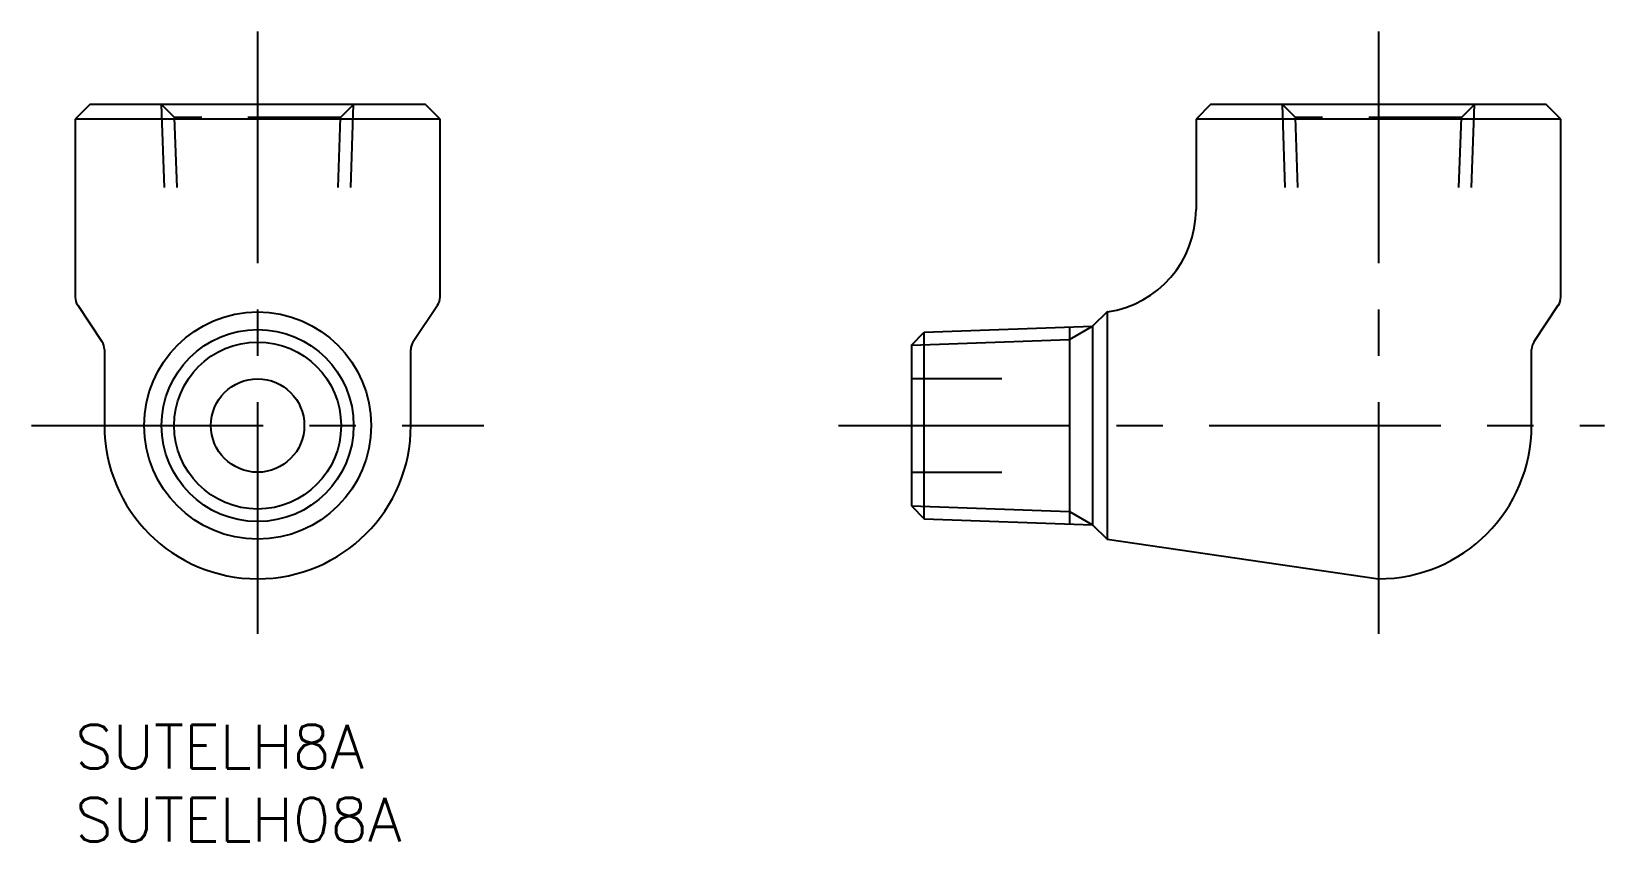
# Model space of a CAD drawing. Extents: x -3 to 105, y -8 to 48.
import ezdxf

# ---------------------------------------------------------------- set-up
doc = ezdxf.new("R2010")
doc.units = 0
doc.header["$LTSCALE"] = 0.5
doc.linetypes.add('CENTER', pattern=[50.8, 31.75, -6.35, 6.35, -6.35])
doc.linetypes.add('DASHED', pattern=[19.05, 12.7, -6.35])
for name, color, linetype in [('MSM_CENTER', 1, 'CENTER'), ('MSM_CONTINUOUS', 7, 'CONTINUOUS'), ('MSM_DASHED', 4, 'DASHED'), ('MSM_NARROW', 5, 'CONTINUOUS'), ('MSM_PART_NUMBER', 7, 'CONTINUOUS')]:
    doc.layers.add(name, color=color, linetype=linetype)
doc.styles.get("Standard").update_dxf_attribs({"font": 'txt.shx', "height": 3, "bigfont": 'bigfont.shx'})

# ---------------------------------------------------------------- blocks, each defined once
blk = doc.blocks.new('*U19')
at = {"layer": 'MSM_PART_NUMBER'}
blk.add_text('SUTELH8A', height=3, dxfattribs=at).set_placement((0, -3))
blk = doc.blocks.new('*U20')
at = {"layer": 'MSM_PART_NUMBER'}
blk.add_text('SUTELH08A', height=3, dxfattribs=at).set_placement((0, -8))

msp = doc.modelspace()

# ---------------------------------------------------------------- linework, layer by layer
at = {"layer": 'MSM_CENTER'}
for p, q in [((12.5, 47.5), (12.5, 5)), ((89.31, 47.5), (89.31, 5)), ((-3, 20.5), (28, 20.5)), ((52.31, 20.5), (104.81, 20.5))]:
    msp.add_line(p, q, dxfattribs=at)
at = {"layer": 'MSM_CONTINUOUS'}
for p, q in [((1, 42.5), (0, 41.5)), ((24, 42.5), (1, 42.5)), ((25, 41.5), (24, 42.5)), ((77.81, 42.5), (76.81, 41.5)), ((100.81, 42.5), (77.81, 42.5)), ((101.81, 41.5), (100.81, 42.5)), ((0, 41.5), (0, 29.3)), ((25, 41.5), (0, 41.5)), ((25, 29.3), (25, 41.5)), ((76.81, 41.5), (76.81, 35.31)), ((101.81, 41.5), (76.81, 41.5)), ((101.81, 29.3), (101.81, 41.5)), ((0.17, 28.75), (1.83, 26.25)), ((23.17, 26.25), (24.83, 28.75)), ((70.71, 28.28), (69.71, 27.3)), ((70.74, 28.28), (70.71, 28.28)), ((70.71, 28.28), (70.71, 12.72)), ((99.98, 26.25), (101.64, 28.75)), ((58.19, 26.9), (69.71, 27.3)), ((68.13, 27.25), (68.13, 13.75)), ((69.71, 27.3), (69.71, 13.7)), ((57.31, 26.01), (58.19, 26.9)), ((57.31, 26.01), (57.31, 14.99)), ((58.19, 14.1), (58.19, 26.9)), ((2, 25.7), (2, 20.5)), ((23, 20.5), (23, 25.7)), ((99.81, 20.5), (99.81, 25.7)), ((57.31, 14.99), (57.31, 14.99)), ((57.31, 14.99), (58.19, 14.1)), ((58.19, 14.1), (69.71, 13.7)), ((69.71, 13.7), (70.71, 12.72)), ((70.71, 12.72), (89.31, 10))]:
    msp.add_line(p, q, dxfattribs=at)
for radius in [7.78, 6.58, 3.2]:
    msp.add_circle((12.5, 20.5), radius, dxfattribs=at)
for centre, radius, start, end in [((69.71, 35.31), 7.1, 278.3249, 0), ((1, 29.3), 1, 180, 213.6901), ((24, 29.3), 1, 326.3099, 0), ((100.81, 29.3), 1, 326.3099, 0), ((1, 25.7), 1, 0, 33.6901), ((24, 25.7), 1, 146.3099, 180), ((100.81, 25.7), 1, 146.3099, 180), ((12.5, 20.5), 10.5, 180, 0), ((89.31, 20.5), 10.5, 270, 0)]:
    msp.add_arc(centre, radius, start, end, dxfattribs=at)
at = {"layer": 'MSM_DASHED'}
for p, q in [((6.12, 36.8), (5.92, 42.5)), ((6.81, 41.61), (5.92, 42.5)), ((18.19, 41.61), (19.08, 42.5)), ((18.88, 36.8), (19.08, 42.5)), ((82.93, 36.8), (82.73, 42.5)), ((83.62, 41.61), (82.73, 42.5)), ((95, 41.61), (95.89, 42.5)), ((95.69, 36.8), (95.89, 42.5)), ((6.98, 36.8), (6.81, 41.61)), ((18.19, 41.61), (6.81, 41.61)), ((18.02, 36.8), (18.19, 41.61)), ((83.78, 36.8), (83.62, 41.61)), ((95, 41.61), (83.62, 41.61)), ((94.83, 36.8), (95, 41.61)), ((63.51, 23.7), (57.31, 23.7)), ((57.31, 17.3), (63.51, 17.3))]:
    msp.add_line(p, q, dxfattribs=at)
at = {"layer": 'MSM_NARROW'}
for p, q in [((68.13, 26.39), (69.71, 27.3)), ((57.31, 26.01), (68.13, 26.39)), ((57.31, 14.99), (68.13, 14.61)), ((68.13, 14.61), (69.71, 13.7))]:
    msp.add_line(p, q, dxfattribs=at)
msp.add_circle((12.5, 20.5), 5.72, dxfattribs=at)

# ---------------------------------------------------------------- block references
at = {"layer": 'MSM_CONTINUOUS'}
for name in ['*U19', '*U20']:
    msp.add_blockref(name, (0, 0), dxfattribs=at)

doc.saveas('drawing.dxf')
